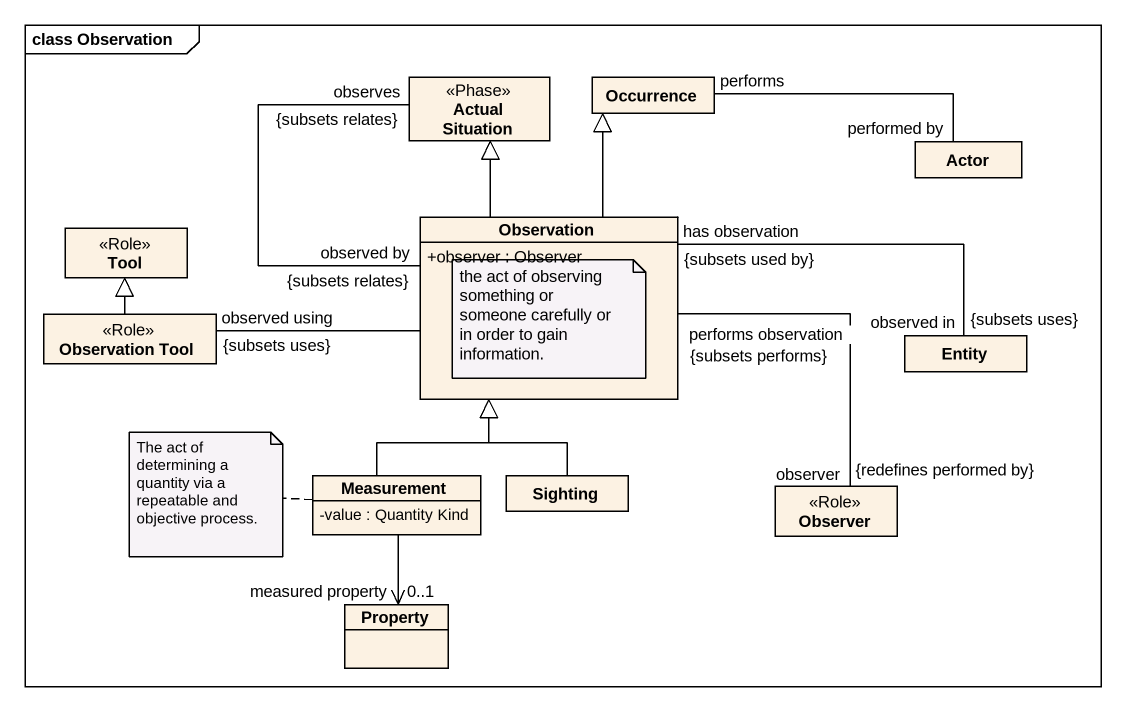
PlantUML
@startuml
mainframe class Observation
hide circle
hide empty members
skinparam classAttributeIconSize 0
class "Actual Situation" as Actual_Situation <<Phase>>
class Occurrence
class "Actor" as Actor_
class Tool <<Role>>
class Observation {
  +observer : Observer
}
class "Observation Tool" as Observation_Tool <<Role>>
class "Entity" as Entity_
class Measurement {
  -value : Quantity Kind
}
class Sighting
class Observer <<Role>>
class Property
Actor_ "performed by" -left- "performs" Occurrence
Observation "observed by\n{subsets relates}" -up- "observes\n{subsets relates}" Actual_Situation
Observation -up-|> Actual_Situation
Observation -up-|> Occurrence
Observation "has observation\n{subsets used by}" -right- "observed in\n{subsets uses}" Entity_
Observation "performs observation\n{subsets performs}" -- "observer\n{redefines performed by}" Observer
Observation_Tool -up-|> Tool
Observation_Tool "observed using\n{subsets uses}" -right- Observation
Measurement -up-|> Observation
Measurement --> "measured property\n0..1" Property
Sighting -up-|> Observation
note bottom of Observation : the act of observing something or someone carefully or in order to gain information.
note left of Measurement : The act of determining a quantity via a repeatable and objective process.
@enduml
